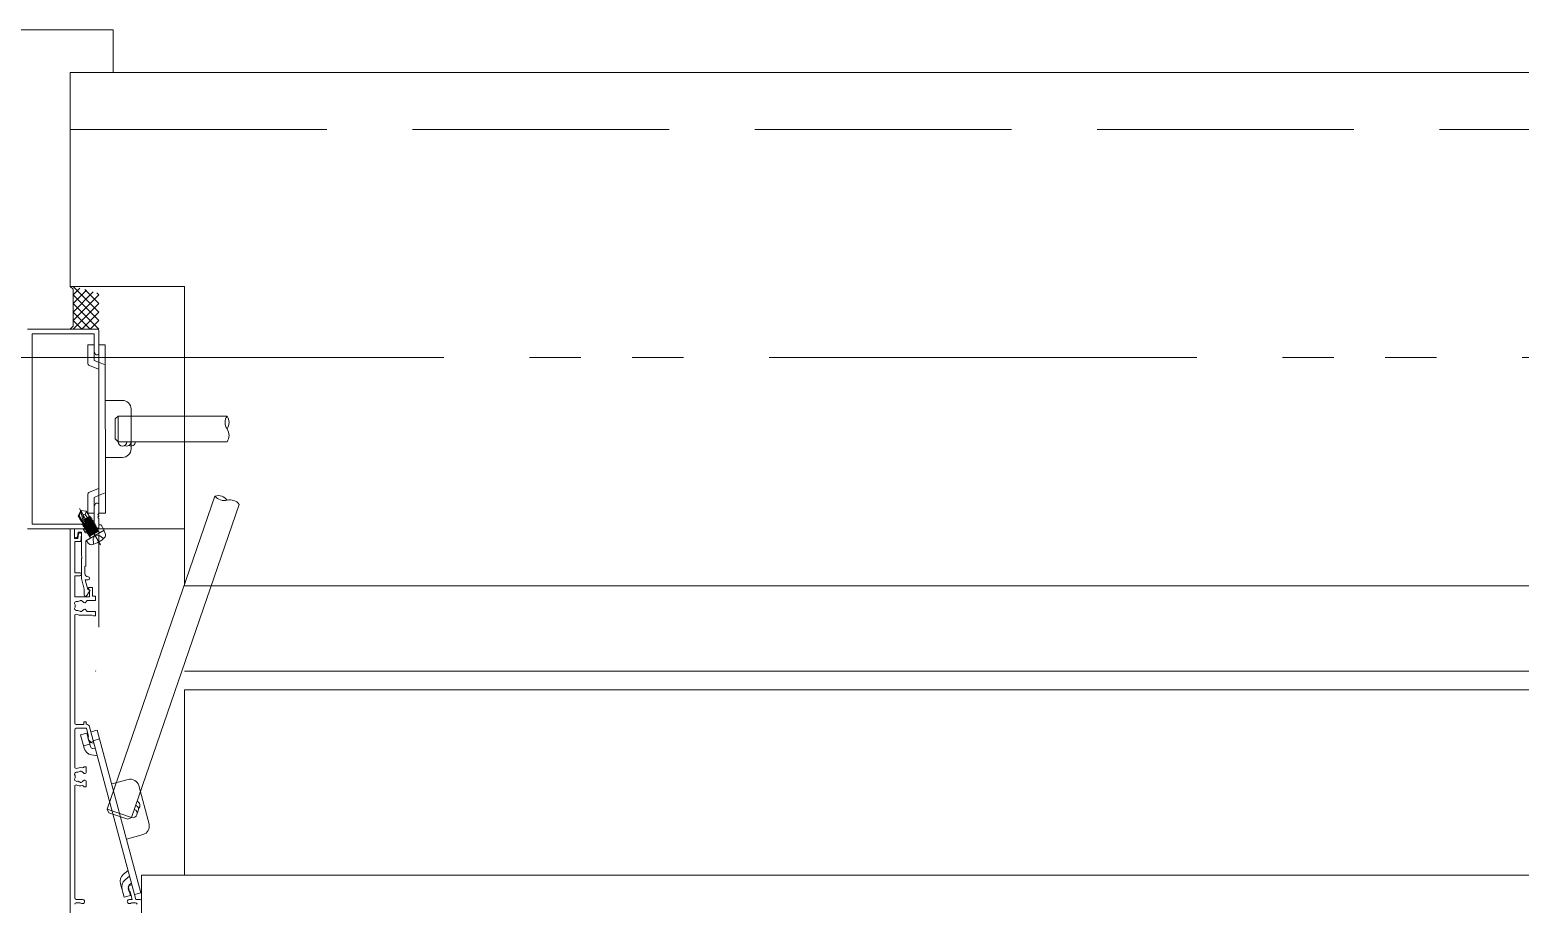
# Model space of a CAD drawing. Units: millimetres at full size. Extents: x -12803 to 120774, y -9413 to 101127.
# Drawn here: x 100345 to 100868, y 19605 to 19911 of the extents above; entities that cross this region are included whole.
import ezdxf

# ---------------------------------------------------------------- set-up
doc = ezdxf.new("R2010")
doc.units = ezdxf.units.MM
doc.header["$LTSCALE"] = 30
doc.linetypes.add('DASHED3', pattern=[4, 3, -1])
doc.linetypes.add('DOUBLE_CHAIN1', pattern=[8.8, 5, -1, 0.6, -0.6, 0.6, -1])
doc.layers.add('0-0_NoName', color=7, linetype='Continuous')
for name, color, linetype, lineweight in [('2-0_通芯', 7, 'DOUBLE_CHAIN1', 15), ('2-1_躯体', 7, 'Continuous', 15), ('2-3_間仕切り', 7, 'Continuous', 15), ('2-A_建具', 7, 'Continuous', 15)]:
    doc.layers.add(name, color=color, linetype=linetype, lineweight=lineweight)

# ---------------------------------------------------------------- blocks, each defined once
blk = doc.blocks.new('グループ部品-732')
at = {"layer": '2-0_通芯'}
blk.add_line((75524.36, 19796.41), (120774.36, 19796.41), dxfattribs=at)
at = {"layer": '2-1_躯体'}
for p, q in [((100359.36, 19896.41), (100359.36, 19821.41)), ((100359.36, 19896.41), (104509.36, 19896.41)), ((100359.36, 19821.41), (100399.36, 19821.41)), ((100399.36, 19679.91), (100399.36, 19614.91))]:
    blk.add_line(p, q, dxfattribs=at)
at = {"layer": '2-1_躯体', "linetype": 'DASHED3'}
blk.add_line((100359.36, 19876.41), (104509.36, 19876.41), dxfattribs=at)
at = {"layer": '2-1_躯体'}
blk.add_lwpolyline([(100399.36, 19821.41), (100399.36, 19716.41), (102999.36, 19716.41)], dxfattribs=at)
at = {"layer": '2-3_間仕切り'}
for p, q in [((100399.36, 19686.41), (102969.36, 19686.41)), ((100399.36, 19679.91), (102962.86, 19679.91)), ((100384.36, 19614.91), (102897.86, 19614.91))]:
    blk.add_line(p, q, dxfattribs=at)
at = {"layer": '2-A_建具'}
for p, q in [((100369.36, 19812.41), (100360.36, 19821.41)), ((100362.7, 19820.76), (100360.36, 19818.41)), ((100365.05, 19820.11), (100360.36, 19815.41)), ((100367.4, 19819.45), (100360.36, 19812.41)), ((100369.36, 19815.41), (100364.51, 19820.26)), ((100369.36, 19818.41), (100360.36, 19809.41)), ((100369.36, 19809.41), (100360.36, 19818.41)), ((100369.36, 19815.41), (100360.36, 19806.41)), ((100369.36, 19806.41), (100360.36, 19815.41)), ((100369.36, 19818.41), (100368.66, 19819.1)), ((100366.36, 19806.41), (100360.36, 19812.41)), ((100363.36, 19806.41), (100360.36, 19809.41)), ((100369.36, 19812.41), (100363.36, 19806.41)), ((100369.36, 19809.41), (100366.36, 19806.41)), ((100344.36, 19806.41), (100368.86, 19806.41)), ((100345.99, 19804.78), (100345.99, 19738.04)), ((100367.73, 19804.78), (100345.99, 19804.78)), ((100367.73, 19798.5), (100367.73, 19804.78)), ((100369.36, 19805.91), (100369.36, 19797.91)), ((100365.48, 19800.91), (100367.78, 19800.91)), ((100365.48, 19794.53), (100365.48, 19800.91)), ((100368.36, 19797.41), (100367.73, 19798.5)), ((100367.78, 19800.91), (100367.78, 19795.41)), ((100369.35, 19800.91), (100371.65, 19800.91)), ((100369.36, 19741.91), (100369.36, 19800.91)), ((100371.66, 19741.91), (100371.65, 19800.91)), ((100366.11, 19793.61), (100369.28, 19792.32)), ((100367.78, 19795.41), (100369.28, 19794.8)), ((100368.86, 19797.41), (100368.36, 19797.41)), ((100369.28, 19794.8), (100371.58, 19793.87)), ((100371.66, 19781.41), (100377.66, 19781.41)), ((100380.66, 19764.41), (100380.66, 19778.41)), ((100414.36, 19775.91), (100376.16, 19775.91)), ((100376.16, 19766.91), (100376.16, 19775.91)), ((100376.16, 19766.91), (100375.16, 19767.91)), ((100414.36, 19766.91), (100376.16, 19766.91)), ((100371.66, 19761.41), (100377.66, 19761.41)), ((100365.48, 19748.29), (100365.48, 19741.91)), ((100366.11, 19749.21), (100369.28, 19750.5)), ((100367.78, 19747.41), (100369.28, 19748.02)), ((100367.78, 19741.91), (100367.78, 19747.41)), ((100369.28, 19748.02), (100371.58, 19748.95)), ((100410.1, 19747.87), (100372.3, 19638.07)), ((100362.13, 19740.97), (100362.93, 19742.6)), ((100362.49, 19740.95), (100363.11, 19742.28)), ((100365.87, 19737.79), (100362.59, 19743.48)), ((100362.93, 19742.6), (100363.19, 19742.75)), ((100363.11, 19742.28), (100362.93, 19742.6)), ((100363.81, 19741.37), (100363.19, 19742.75)), ((100364.99, 19742.62), (100363.19, 19742.75)), ((100363.81, 19741.37), (100364.52, 19738.42)), ((100364.61, 19741.37), (100365.03, 19742.55)), ((100366.14, 19740.64), (100364.99, 19742.62)), ((100365.48, 19741.91), (100367.78, 19741.91)), ((100367.73, 19744.32), (100368.36, 19745.41)), ((100367.73, 19738.04), (100367.73, 19744.32)), ((100368.36, 19745.41), (100368.86, 19745.41)), ((100369.36, 19744.91), (100369.36, 19741.87)), ((100369.36, 19741.91), (100371.66, 19741.91)), ((100418.61, 19744.95), (100380.81, 19635.15)), ((100399.36, 19736.41), (100344.36, 19736.41)), ((100345.99, 19738.04), (100367.73, 19738.04)), ((100359.36, 19736.41), (100359.36, 19586.91)), ((100360.86, 19736.41), (100360.86, 19733.01)), ((100363.28, 19738.99), (100363.54, 19739.14)), ((100363.32, 19739.01), (100363.72, 19738.33)), ((100363.99, 19738.36), (100363.5, 19737.95)), ((100363.59, 19737.79), (100363.5, 19737.95)), ((100363.59, 19737.79), (100364.08, 19738.21)), ((100363.59, 19737.79), (100364.02, 19737.79)), ((100366.93, 19739.93), (100363.85, 19737.34)), ((100363.85, 19737.34), (100364.07, 19737.72)), ((100363.94, 19737.19), (100363.85, 19737.34)), ((100364.73, 19734.98), (100363.91, 19736.41)), ((100363.94, 19737.19), (100367.01, 19739.77)), ((100363.94, 19737.19), (100364.37, 19737.19)), ((100366.44, 19740), (100364.02, 19737.79)), ((100364.02, 19737.79), (100364.07, 19737.72)), ((100364.07, 19737.72), (100366.49, 19739.93)), ((100367.28, 19739.32), (100364.2, 19736.73)), ((100364.2, 19736.73), (100364.42, 19737.11)), ((100364.29, 19736.58), (100364.2, 19736.73)), ((100364.25, 19739.55), (100366.14, 19740.64)), ((100364.29, 19736.58), (100367.36, 19739.17)), ((100364.29, 19736.58), (100364.72, 19736.58)), ((100366.79, 19739.39), (100364.37, 19737.19)), ((100364.37, 19737.19), (100364.42, 19737.11)), ((100364.39, 19738.94), (100366.14, 19740.53)), ((100364.42, 19737.11), (100366.84, 19739.32)), ((100366.58, 19740.53), (100364.44, 19738.74)), ((100364.48, 19738.55), (100366.66, 19740.38)), ((100367.63, 19738.71), (100364.55, 19736.13)), ((100364.55, 19736.13), (100364.77, 19736.51)), ((100364.64, 19735.98), (100364.55, 19736.13)), ((100364.64, 19735.98), (100367.71, 19738.56)), ((100364.64, 19735.98), (100365.07, 19735.98)), ((100367.14, 19738.79), (100364.72, 19736.58)), ((100364.72, 19736.58), (100364.77, 19736.51)), ((100367.2, 19736.41), (100364.73, 19734.98)), ((100364.77, 19736.51), (100367.19, 19738.71)), ((100367.98, 19738.11), (100364.9, 19735.52)), ((100364.9, 19735.52), (100365.12, 19735.9)), ((100364.99, 19735.37), (100368.06, 19737.96)), ((100367.49, 19738.18), (100365.07, 19735.98)), ((100365.07, 19735.98), (100365.12, 19735.9)), ((100365.12, 19735.9), (100367.54, 19738.11)), ((100367.84, 19737.58), (100365.42, 19735.37)), ((100368.68, 19736.89), (100365.6, 19734.31)), ((100365.82, 19734.69), (100368.24, 19736.89)), ((100369.03, 19736.29), (100365.95, 19733.7)), ((100366.09, 19740.61), (100366.14, 19740.53)), ((100368.54, 19736.36), (100366.12, 19734.16)), ((100366.58, 19740.53), (100366.14, 19740.53)), ((100366.17, 19734.08), (100368.59, 19736.29)), ((100366.37, 19736.92), (100366.97, 19735.88)), ((100366.66, 19740.38), (100366.44, 19740)), ((100366.44, 19740), (100366.49, 19739.93)), ((100366.93, 19739.93), (100366.49, 19739.93)), ((100366.66, 19740.38), (100366.58, 19740.53)), ((100367.01, 19739.77), (100366.79, 19739.39)), ((100366.79, 19739.39), (100366.84, 19739.32)), ((100367.28, 19739.32), (100366.84, 19739.32)), ((100367.01, 19739.77), (100366.93, 19739.93)), ((100367.36, 19739.17), (100367.14, 19738.79)), ((100367.14, 19738.79), (100367.19, 19738.71)), ((100367.63, 19738.71), (100367.19, 19738.71)), ((100367.36, 19739.17), (100367.28, 19739.32)), ((100367.71, 19738.56), (100367.49, 19738.18)), ((100367.49, 19738.18), (100367.54, 19738.11)), ((100367.98, 19738.11), (100367.54, 19738.11)), ((100367.71, 19738.56), (100367.63, 19738.71)), ((100368.06, 19737.96), (100367.84, 19737.58)), ((100367.84, 19737.58), (100367.89, 19737.5)), ((100368.33, 19737.5), (100367.89, 19737.5)), ((100368.06, 19737.96), (100367.98, 19738.11)), ((100368.19, 19736.97), (100368.24, 19736.89)), ((100368.68, 19736.89), (100368.24, 19736.89)), ((100368.46, 19734.25), (100371.27, 19735.87)), ((100368.54, 19736.36), (100368.59, 19736.29)), ((100369.03, 19736.29), (100368.59, 19736.29)), ((100368.76, 19736.74), (100368.68, 19736.89)), ((100369.36, 19740.95), (100369.36, 19740.87)), ((100369.36, 19739.95), (100369.36, 19736.41)), ((100370.14, 19737.81), (100369.36, 19737.81)), ((100371.27, 19735.87), (100370.14, 19737.81)), ((100361.98, 19733.01), (100360.86, 19733.01)), ((100360.96, 19731.91), (100363.03, 19731.91)), ((100360.96, 19720.91), (100360.96, 19731.91)), ((100361.85, 19733.62), (100362.13, 19735.21)), ((100362.26, 19734.6), (100361.98, 19733.01)), ((100362.13, 19735.21), (100363.26, 19735.21)), ((100363.03, 19731.91), (100363.25, 19734.47)), ((100363.26, 19735.21), (100363.26, 19726.87)), ((100364.76, 19732.11), (100367.66, 19733.79)), ((100364.76, 19723.41), (100364.76, 19732.11)), ((100364.99, 19735.37), (100364.9, 19735.52)), ((100364.99, 19735.37), (100365.42, 19735.37)), ((100365.03, 19732.26), (100371.09, 19735.76)), ((100365.03, 19732.26), (100365.67, 19731.34)), ((100365.34, 19734.76), (100365.77, 19734.76)), ((100365.42, 19735.37), (100365.47, 19735.29)), ((100365.6, 19734.31), (100365.82, 19734.69)), ((100365.69, 19734.16), (100365.6, 19734.31)), ((100365.69, 19734.16), (100366.12, 19734.16)), ((100365.77, 19734.76), (100365.82, 19734.69)), ((100365.95, 19733.7), (100366.17, 19734.08)), ((100365.99, 19733.63), (100365.95, 19733.7)), ((100365.99, 19733.63), (100369.42, 19735.61)), ((100366.12, 19734.16), (100366.17, 19734.08)), ((100366.31, 19733.58), (100366.21, 19733.75)), ((100367.47, 19735.02), (100369.93, 19730.76)), ((100367.66, 19733.79), (100367.76, 19733.99)), ((100367.76, 19733.99), (100368.24, 19734.26)), ((100367.88, 19734.72), (100368.94, 19735.68)), ((100368.24, 19734.26), (100368.46, 19734.25)), ((100368.89, 19735.76), (100368.94, 19735.68)), ((100369.38, 19735.68), (100368.94, 19735.68)), ((100369.3, 19735.31), (100369.2, 19735.48)), ((100369.36, 19734.41), (100369.36, 19701.91)), ((100371.09, 19735.76), (100371.56, 19734.74)), ((100363.26, 19726.87), (100363.38, 19726.69)), ((100363.38, 19726.14), (100363.26, 19725.95)), ((100363.26, 19725.95), (100363.26, 19718.9)), ((100363.38, 19726.69), (100363.38, 19726.14)), ((100362.76, 19720.91), (100360.96, 19720.91)), ((100364.46, 19723.11), (100364.76, 19723.41)), ((100364.46, 19720.71), (100364.46, 19723.11)), ((100360.96, 19719.91), (100362.76, 19719.91)), ((100360.96, 19712.51), (100360.96, 19719.91)), ((100363.26, 19718.9), (100364.26, 19715.17)), ((100364.26, 19715.17), (100364.26, 19713.21)), ((100364.6, 19718.51), (100365.66, 19718.51)), ((100365.51, 19715.12), (100364.6, 19718.51)), ((100365.19, 19712.96), (100366.31, 19714.9)), ((100366.31, 19714.9), (100365.51, 19715.12)), ((100365.76, 19715.81), (100365.76, 19715.31)), ((100367.16, 19715.81), (100365.76, 19715.81)), ((100365.76, 19715.31), (100366.16, 19714.74)), ((100367.16, 19712.81), (100367.16, 19715.81)), ((100366.16, 19712.51), (100360.96, 19712.51)), ((100361.07, 19709.56), (100361.03, 19709.71)), ((100361.86, 19710.89), (100362.01, 19710.9)), ((100362.66, 19711.1), (100362.77, 19711.15)), ((100363.56, 19711.01), (100363.65, 19710.92)), ((100364.42, 19710.46), (100364.56, 19710.46)), ((100364.96, 19710.89), (100365.25, 19711.21)), ((100365.25, 19711.21), (100368.16, 19711.21)), ((100366.16, 19714.74), (100366.16, 19712.51)), ((100368.16, 19712.81), (100367.16, 19712.81)), ((100368.16, 19711.21), (100368.16, 19712.81)), ((100360.96, 19706.2), (100361.39, 19706.46)), ((100360.96, 19668.21), (100360.96, 19706.2)), ((100361.03, 19708.91), (100361.07, 19709.06)), ((100362.01, 19707.72), (100361.86, 19707.74)), ((100362.77, 19707.47), (100362.66, 19707.52)), ((100362.86, 19706.11), (100366.94, 19706.11)), ((100363.65, 19707.7), (100363.56, 19707.61)), ((100364.56, 19708.16), (100364.42, 19708.16)), ((100365.25, 19707.41), (100364.96, 19707.73)), ((100368.16, 19707.41), (100365.25, 19707.41)), ((100366.94, 19706.11), (100367.46, 19705.81)), ((100367.46, 19705.81), (100368.16, 19705.81)), ((100368.16, 19705.81), (100368.16, 19707.41)), ((100368.16, 19686.61), (100368.36, 19686.41)), ((100364.06, 19668.71), (100364.06, 19667.71)), ((100364.96, 19668.71), (100364.06, 19668.71)), ((100364.96, 19668.01), (100364.96, 19668.71)), ((100365.23, 19667.71), (100364.96, 19668.01)), ((100360.96, 19652.52), (100360.96, 19665.91)), ((100364.06, 19667.71), (100361.46, 19667.71)), ((100361.46, 19666.41), (100365.04, 19666.41)), ((100362.95, 19664.15), (100365.17, 19664.75)), ((100364.2, 19659.49), (100362.95, 19664.15)), ((100365.04, 19666.41), (100365.8, 19663.57)), ((100366.42, 19660.08), (100365.17, 19664.75)), ((100365.8, 19663.57), (100365.51, 19663.08)), ((100365.51, 19663.08), (100365.71, 19662.35)), ((100382.36, 19606.41), (100366.13, 19666.97)), ((100366.62, 19665.14), (100368.84, 19665.73)), ((100367.44, 19662.07), (100369.66, 19662.67)), ((100384.11, 19608.74), (100368.84, 19665.73)), ((100364, 19660.24), (100366.22, 19660.83)), ((100365.71, 19662.35), (100366.56, 19661.5)), ((100367.69, 19661.16), (100366.05, 19661.46)), ((100366.56, 19661.5), (100367.53, 19661.76)), ((100368.22, 19659.18), (100367.21, 19659.36)), ((100361.39, 19652.26), (100360.96, 19652.52)), ((100363.97, 19652.71), (100363.62, 19652.52)), ((100364.26, 19652.91), (100363.97, 19652.71)), ((100364.96, 19652.91), (100364.26, 19652.91)), ((100364.96, 19650.96), (100364.96, 19652.91)), ((100366.81, 19657.09), (100368.87, 19656.73)), ((100361.07, 19649.66), (100361.03, 19649.81)), ((100361.03, 19649.01), (100361.07, 19649.16)), ((100361.86, 19650.99), (100362.01, 19651)), ((100362.01, 19647.82), (100361.86, 19647.84)), ((100362.66, 19651.2), (100362.77, 19651.25)), ((100362.77, 19647.57), (100362.66, 19647.62)), ((100363.56, 19651.11), (100363.65, 19651.02)), ((100363.65, 19647.8), (100363.56, 19647.71)), ((100364.42, 19650.56), (100364.56, 19650.56)), ((100364.56, 19648.26), (100364.42, 19648.26)), ((100364.96, 19645.91), (100364.96, 19647.86)), ((100379.68, 19648.45), (100373.89, 19646.9)), ((100360.96, 19646.3), (100361.39, 19646.56)), ((100360.96, 19606.91), (100360.96, 19646.3)), ((100363.62, 19646.3), (100363.97, 19646.11)), ((100363.97, 19646.11), (100364.26, 19645.91)), ((100364.26, 19645.91), (100364.96, 19645.91)), ((100386.98, 19632.81), (100383.36, 19646.33)), ((100380.81, 19635.15), (100372.3, 19638.07)), ((100380.81, 19635.15), (100379.54, 19634.53)), ((100384.86, 19629.13), (100379.06, 19627.58)), ((100378.04, 19615.21), (100379.64, 19616.56)), ((100376.97, 19611.83), (100378.22, 19607.17)), ((100378.55, 19613.21), (100380.17, 19614.58)), ((100380.02, 19611.27), (100379.71, 19610.11)), ((100379.72, 19610.44), (100380.44, 19607.76)), ((100380.98, 19611.53), (100380.02, 19611.27)), ((100380.82, 19612.12), (100380.04, 19611.46)), ((100384.36, 19586.91), (100384.36, 19614.91)), ((100363.61, 19606.41), (100361.46, 19606.41)), ((100361.46, 19605.21), (100362.87, 19605.21)), ((100362.87, 19605.21), (100363.08, 19605.12)), ((100378.22, 19607.17), (100380.44, 19607.76)), ((100379.71, 19610.11), (100379.9, 19609.38)), ((100379.9, 19609.38), (100380.39, 19609.09)), ((100381.11, 19606.41), (100380.11, 19606.41)), ((100380.39, 19609.09), (100381.11, 19606.41)), ((100380.63, 19605.12), (100380.84, 19605.21)), ((100380.84, 19605.21), (100382.26, 19605.21)), ((100381.89, 19608.15), (100384.11, 19608.74)), ((100383.86, 19606.41), (100382.36, 19606.41))]:
    blk.add_line(p, q, dxfattribs=at)
for points in [[(97714.36, 19911.41), (100374.36, 19911.41), (100374.36, 19896.41)], [(100359.36, 19806.41), (100360.36, 19807.41), (100360.36, 19820.41), (100359.36, 19821.41)], [(100375.16, 19767.91), (100375.16, 19774.91), (100376.16, 19775.91)], [(100363.11, 19742.28), (100364.06, 19738.23), (100362.49, 19740.95)], [(100363.76, 19741.46), (100364.61, 19741.37), (100365.43, 19740.23)], [(100363.28, 19738.99), (100362.13, 19740.97), (100362.49, 19740.95)], [(100363.5, 19737.95), (100363.72, 19738.33), (100363.91, 19738.5)], [(100365.34, 19734.76), (100368.41, 19737.35), (100368.33, 19737.5), (100365.25, 19734.91)], [(100365.34, 19734.76), (100365.25, 19734.91), (100365.47, 19735.29), (100367.89, 19737.5)], [(100365.69, 19734.16), (100368.76, 19736.74), (100368.54, 19736.36)], [(100368.41, 19737.35), (100368.19, 19736.97), (100365.77, 19734.76)], [(100366.42, 19733.87), (100369.11, 19736.14), (100369.03, 19736.29)], [(100369.11, 19736.14), (100368.89, 19735.76), (100367.53, 19734.52)], [(100367.46, 19730.94), (100367.34, 19732.96), (100368.03, 19734.06)], [(100371.01, 19732.99), (100369.32, 19734.11), (100368.03, 19734.06)], [(100369.42, 19735.61), (100369.38, 19735.68), (100368.99, 19735.36)], [(100379.54, 19634.53), (100372.92, 19636.8), (100372.3, 19638.07)]]:
    blk.add_lwpolyline(points, dxfattribs=at)
for centre, radius, start, end in [((100368.86, 19805.91), 0.5, 0, 90), ((100366.48, 19794.53), 1, 180, 248.0022), ((100368.86, 19797.91), 0.5, 270, 0), ((100377.66, 19778.41), 3, 0.0012, 90.0013), ((100417.66, 19773.66), 4, 145.7711, 214.2289), ((100411.05, 19773.66), 4, 325.7711, 34.2289), ((100411.05, 19769.16), 4, 325.7711, 34.2289), ((100377.66, 19766.91), 1.5, 180, 0), ((100377.66, 19764.41), 3, 270.0016, 0.0012), ((100379.16, 19766.91), 1.5, 240, 0), ((100380.66, 19766.91), 1.5, 240, 0), ((100366.48, 19748.29), 1, 112.0033, 180), ((100411.15, 19744.02), 4, 36.7745, 105.2322), ((100413.31, 19750.27), 4, 216.7745, 285.2322), ((100415.41, 19742.55), 4, 36.7745, 105.2322), ((100368.86, 19744.91), 0.5, 0, 90), ((100369.36, 19741.41), 0.3, 113.5782, 246.4218), ((100369.16, 19741.87), 0.2, 293.5782, 0), ((100369.16, 19740.95), 0.2, 0, 66.4218), ((100364.28, 19738.35), 0.248, 210, 17.191), ((100368.86, 19736.91), 0.5, 270, 0), ((100369.36, 19740.41), 0.3, 113.5782, 246.4218), ((100369.16, 19740.87), 0.2, 293.5782, 0), ((100369.16, 19739.95), 0.2, 0, 66.4218), ((100361.36, 19733.71), 0.5, 180, 350), ((100362.76, 19734.51), 0.5, 355, 170), ((100366.73, 19732.09), 1.3, 215, 284.1191), ((100365.87, 19733.33), 0.5, 300, 30), ((100364.86, 19739.55), 9, 284.1191, 315.8809), ((100369.74, 19735.56), 0.5, 210, 300), ((100370.38, 19734.19), 1.3, 315.8809, 25), ((100362.76, 19720.41), 0.5, 270, 90), ((100365.66, 19720.71), 1.2, 180, 270), ((100365.66, 19719.01), 0.5, 270, 90), ((100361.63, 19710.17), 0.75, 72.2996, 217.7004), ((100362.86, 19709.31), 1.8, 96.2602, 118.0307), ((100363.12, 19710.79), 0.5, 26.8699, 133.1301), ((100362.86, 19709.31), 1.8, 44.7929, 63.7398), ((100364.42, 19710.86), 0.4, 224.7928, 269.9999), ((100364.76, 19713.21), 0.5, 180, 330), ((100364.56, 19710.86), 0.4, 270, 4.096), ((100361.63, 19708.45), 0.75, 142.2996, 287.7004), ((100362.86, 19709.31), 1.8, 171.9692, 188.0308), ((100362.86, 19709.31), 3.2, 242.7971, 270), ((100362.86, 19709.31), 1.8, 241.9693, 263.7398), ((100363.12, 19707.83), 0.5, 226.8699, 333.13), ((100362.86, 19709.31), 1.8, 296.2602, 315.2071), ((100364.42, 19707.76), 0.4, 90.0001, 135.2072), ((100364.56, 19707.76), 0.4, 355.904, 90), ((100361.46, 19668.21), 0.5, 180, 270), ((100361.46, 19665.91), 0.5, 90, 180), ((100365.16, 19666.71), 1, 15, 85.9147), ((100367.39, 19660.34), 3.3, 195, 260), ((100367.39, 19660.34), 1, 195, 260), ((100362.86, 19649.41), 3.2, 76.2142, 117.2029), ((100361.63, 19650.27), 0.75, 72.2996, 217.7004), ((100361.63, 19648.55), 0.75, 142.2996, 287.7004), ((100362.86, 19649.41), 1.8, 171.9692, 188.0308), ((100362.86, 19649.41), 1.8, 96.2602, 118.0307), ((100362.86, 19649.41), 1.8, 241.9693, 263.7398), ((100363.12, 19650.89), 0.5, 26.8699, 133.1301), ((100363.12, 19647.93), 0.5, 226.8699, 333.13), ((100362.86, 19649.41), 1.8, 44.7929, 63.7398), ((100362.86, 19649.41), 1.8, 296.2602, 315.2071), ((100364.42, 19650.96), 0.4, 224.7928, 269.9999), ((100364.42, 19647.86), 0.4, 90.0001, 135.2072), ((100364.56, 19650.96), 0.4, 270, 360), ((100364.56, 19647.86), 0.4, 0, 90), ((100380.46, 19645.55), 3, 15, 105), ((100362.86, 19649.41), 3.2, 242.7971, 283.7858), ((100381.3, 19636.56), 1.5, 251.0034, 71.0033), ((100381.79, 19637.98), 1.5, 311.0034, 71.0033), ((100382.28, 19639.4), 1.5, 311.0034, 71.0033), ((100384.08, 19632.03), 3, 285, 15), ((100380.16, 19612.69), 3.3, 130, 195), ((100380.69, 19610.7), 3.3, 130.3309, 195), ((100380.69, 19610.7), 1, 130.3309, 195), ((100361.46, 19606.91), 0.5, 180, 270), ((100361.46, 19604.71), 0.5, 90, 180), ((100363.61, 19605.66), 0.75, 225.5847, 90), ((100380.11, 19605.66), 0.75, 90, 314.4153), ((100382.26, 19604.71), 0.5, 0, 90), ((100383.86, 19605.91), 0.5, 0, 90)]:
    blk.add_arc(centre, radius, start, end, dxfattribs=at)
blk = doc.blocks.new('グループ部品-763')
at = {"layer": '2-0_通芯'}
blk.add_line((75524.36, 19796.41), (120774.36, 19796.41), dxfattribs=at)
at = {"layer": '2-1_躯体'}
blk.add_line((100359.36, 19896.41), (100359.36, 19821.41), dxfattribs=at)

msp = doc.modelspace()

# ---------------------------------------------------------------- block references
at = {"layer": '0-0_NoName'}
for name in ['グループ部品-732', 'グループ部品-763']:
    msp.add_blockref(name, (0, 0), dxfattribs=at)

doc.saveas('drawing.dxf')
